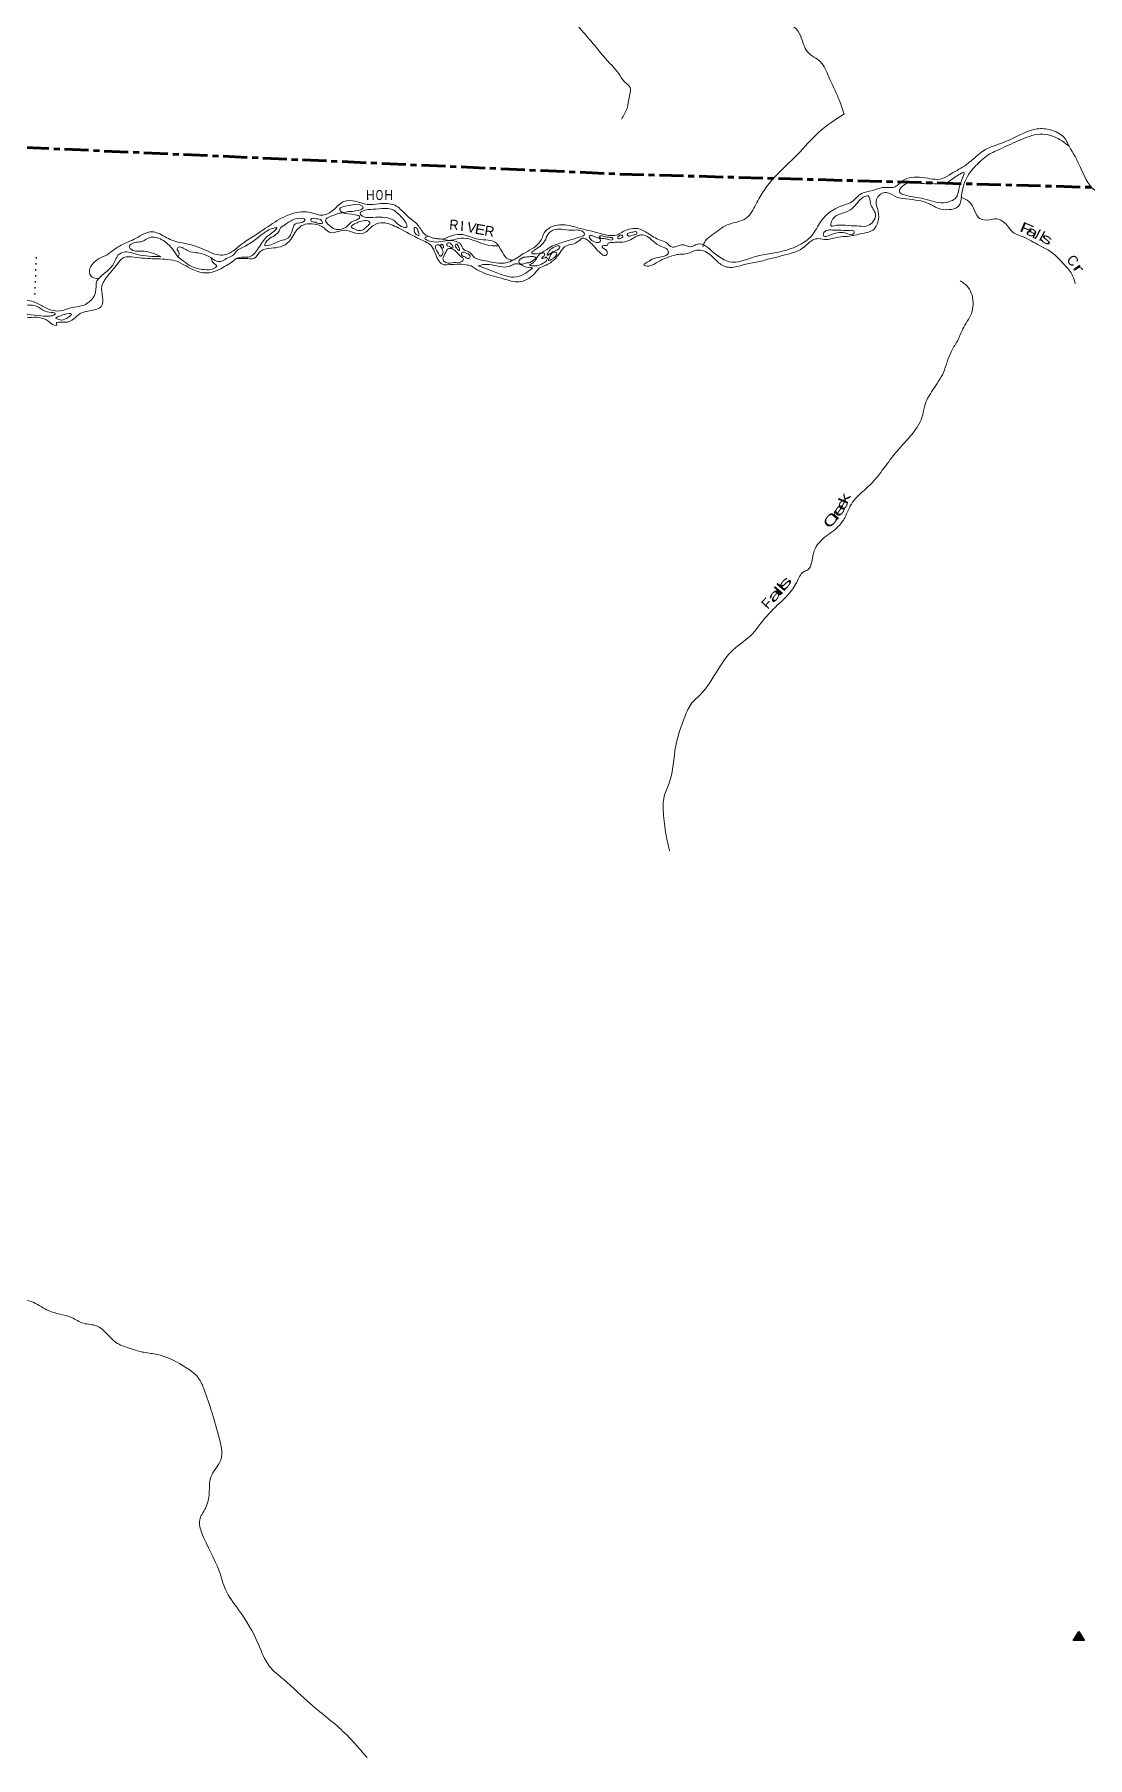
# Model space of a CAD drawing. Header units: feet. Extents: x -745759 to -493183, y 5472 to 195788.
# Drawn here: x -691089 to -670075, y 118267 to 152644 of the extents above; entities that cross this region are included whole.
import ezdxf
from ezdxf.enums import TextEntityAlignment as Align

# ---------------------------------------------------------------- set-up
doc = ezdxf.new("R2010")
doc.units = ezdxf.units.FT
doc.header["$LTSCALE"] = 80
doc.linetypes.add('DOTTED', pattern=[1.5, 0.3, -1.2])
doc.linetypes.add('LONG_DASH_SHORT_DASH', pattern=[9.9, 6, -1.2, 1.5, -1.2])
for name, color, linetype, lineweight in [('11', 7, 'LONG_DASH_SHORT_DASH', 60), ('39', 7, 'Continuous', 13), ('42', 7, 'Continuous', 25), ('6', 7, 'DOTTED', 25)]:
    doc.layers.add(name, color=color, linetype=linetype, lineweight=lineweight)
doc.layers.add('41', color=7, linetype='Continuous')

msp = doc.modelspace()

# ---------------------------------------------------------------- hatches: boundary and pattern name
at = {"layer": '42'}
msp.add_hatch(color=256, dxfattribs=at).paths.add_polyline_path([(-670133.82, 120604.35), (-670363.48, 120604.35), (-670246.26, 120781.44)])

# ---------------------------------------------------------------- linework, layer by layer
at = {"layer": '11'}
for p, q in [((-710267.87, 151241.03), (-679409.24, 149857.95)), ((-679409.24, 149857.95), (-648534.38, 148993.7))]:
    msp.add_line(p, q, dxfattribs=at)
at = {"layer": '39'}
for points in [[(-677832.95, 158173.19), (-677606.83, 157717.38), (-677467.71, 157363.95), (-677298.93, 156975.71), (-676955.03, 156330.25), (-676664.16, 155768.42), (-676576.01, 155615.59), (-676615.15, 155341.9), (-676666.8, 154931.24), (-676726.58, 154058.72), (-676633.06, 153867.47), (-676443.88, 153605.98), (-676332.35, 153176.36), (-676209.62, 152924.08), (-675927.36, 152790.09), (-675803.17, 152620.5), (-675659.56, 152293.22), (-675402.62, 152097.13), (-675238.26, 151801.77), (-675042.08, 151364.64), (-674930.4, 151058.08)], [(-688273.54, 156686.7), (-688412.71, 156122.44), (-688567.8, 155704.73), (-688707.55, 155545.07), (-688794.17, 155408.16), (-688722.14, 155169.87), (-688481.59, 154894.56), (-688246.41, 154787.01), (-688141.43, 154715.42), (-687937.93, 154414.89), (-687669.93, 154253.92), (-686991.87, 154030.99), (-686507.64, 153878.1), (-685765.43, 153925.99), (-685438.85, 153838.1), (-684894.26, 153893.54), (-684022.27, 154105.41), (-683149.49, 154345.53), (-682796.52, 154406.34), (-682474.15, 154312.5), (-682314.18, 154330.24), (-682144.43, 154408.28), (-681824.36, 154304.42), (-681377.83, 154174.8), (-681227.63, 153988.85), (-680964.57, 153652.33), (-680554.44, 153162.26), (-679944.23, 152464.65), (-679606.18, 152067.47), (-679465.15, 151914.09), (-679353.03, 151743.41)], [(-679377.24, 150952.19), (-679264.4, 151171.19), (-679217.75, 151412.47), (-679204.57, 151587.76), (-679281.85, 151669.79), (-679353.03, 151743.41)], [(-674930.4, 151058.08), (-675443.57, 150689.67), (-675863.13, 150249.04), (-676315.12, 149800.9), (-676529.79, 149532.26), (-676696.21, 149252.69), (-676884.75, 148977.54), (-677266.58, 148844.92), (-677562.78, 148646.27), (-677695.94, 148535.59), (-677753.96, 148408.13)], [(-670443.76, 150414.74), (-670583.73, 150519.07), (-670805.91, 150625.8), (-671023.39, 150655.78), (-671236.17, 150609.01), (-671557.4, 150479.39), (-671931.87, 150306.3), (-672056.11, 150243.88), (-672193.31, 150133.27), (-672411.37, 149901), (-672582.33, 149478.27), (-672663.88, 149203.29), (-672838.42, 149149.81), (-673055.98, 149175.76), (-673256.11, 149274.03), (-673765.1, 149371.58), (-673901.75, 149406.22), (-674092.04, 149490.2), (-674207.71, 149455.88), (-674286.31, 149348.29), (-674254.11, 149113.72), (-674257.95, 148895.9), (-674339.14, 148756.08), (-674564.63, 148675.24), (-674864.43, 148615.85), (-675044.32, 148602.82), (-675287.44, 148552.54), (-675444.56, 148571.39), (-675539.79, 148550.85), (-675726.06, 148404.77), (-675966.35, 148285.85), (-676416.55, 148168.54), (-676690.3, 148098.62), (-676834, 148076.89), (-677063.25, 148012.25), (-677341.59, 148025.12), (-677524.65, 148175.55), (-677776.18, 148335.24), (-677881.08, 148339.06), (-678055.84, 148273.49), (-678207.47, 148259.96), (-678337.09, 148235.97), (-678684.94, 148084.61), (-678897.86, 148029.78), (-678931.88, 148046.51), (-678901.15, 148072.21), (-678762.33, 148160.59), (-678583.89, 148205.93), (-678437.17, 148284.1), (-678458.16, 148353.05), (-678578.25, 148411.61), (-678749.8, 148527.55), (-678981.9, 148644.53), (-679061.03, 148621.69), (-679195.57, 148547.35), (-679345.75, 148501.52), (-679450.14, 148500.36)], [(-679446.87, 148647.91), (-679228.2, 148757.72), (-679052.35, 148770.83), (-678850.13, 148676.55), (-678604.22, 148541.18), (-678484, 148490.69), (-678358.46, 148397.74), (-678202.26, 148441.44), (-678107.41, 148439.8), (-678005.03, 148407.78), (-677858.77, 148459.72), (-677528.71, 148288.6), (-677120.28, 148097.97), (-676818.1, 148177.49), (-676513.91, 148256.97), (-676202.1, 148310.09), (-675862.97, 148425.29), (-675576.68, 148634.2), (-675400.28, 148907.54), (-675213.12, 149104.04), (-674917.92, 149246.21), (-674779.59, 149306.37), (-674584.93, 149470.46), (-674365.89, 149529.22), (-674173.04, 149590.45), (-674001.51, 149587.49), (-673914.42, 149604.14), (-673760.83, 149728.59), (-673592.16, 149792.25), (-673374.18, 149790.51), (-672970.83, 149769.43), (-672791.47, 149867.21), (-672495.66, 150043.67), (-672110.8, 150347.71), (-671960.26, 150413.71), (-671610.68, 150548.9), (-671078.05, 150761.62), (-670811.99, 150738.88), (-670548.11, 150593.1), (-670442.63, 150412.81)], [(-670444.24, 150415.8), (-670213.58, 149988.16), (-669938.77, 149545.63), (-669655.38, 149361.19), (-669570.49, 149252.81), (-669307.84, 149151.44), (-668608.28, 148871.05), (-668191.73, 148682.29), (-668061.78, 148496.47), (-667791.43, 148602.76), (-667506.11, 148642.22), (-667178, 148475.16), (-666884.77, 148276.43), (-666629.05, 148239.74), (-666464.67, 148174.37), (-666157.19, 148211.43), (-665793.95, 148205.16), (-665546.8, 148140.37), (-665329.77, 148199.17), (-665002.89, 148306.5), (-664692.04, 148305.17), (-664301.64, 148350.89), (-664079.47, 148587.13), (-663739.8, 148732.58), (-663291.19, 148874.13), (-662704.97, 148920.5), (-662385.49, 148951.3), (-661990.84, 149124.04), (-661739.23, 148968.4), (-661384.6, 148817.02), (-661046.35, 148881.8), (-660716.5, 148928.56), (-660518.46, 148711.29), (-660309.04, 148338.49), (-660262.12, 148022.96), (-660094.98, 147884.91), (-659781.38, 147810.91), (-659497.17, 147672.86), (-659427.76, 147488.07), (-659346.63, 147337.14)], [(-673160.31, 149669.81), (-672895.6, 149685.42), (-672705.69, 149809.24), (-672589.42, 149877.84), (-672542.68, 149895.19), (-672562.55, 149798.7), (-672641.48, 149557.97), (-672703.1, 149383.52), (-672792.99, 149322.53), (-673001.52, 149287.79), (-673387.55, 149375.15), (-673753.62, 149450.06), (-673817.49, 149491.51), (-673827.12, 149517.9), (-673771, 149609.74), (-673644.53, 149684.22), (-673456.93, 149676.95), (-673231.02, 149667), (-673160.31, 149669.81)], [(-689637.63, 148248.56), (-689355.65, 148440.81), (-689061.04, 148579.98), (-688746.59, 148706.49), (-688624.23, 148678.83), (-688345.58, 148537.75), (-688028.75, 148462.25), (-687680.84, 148343.47), (-687369.46, 148241.2), (-687240.56, 148261.57), (-687027.1, 148403.93), (-686522.91, 148745.24), (-686146.73, 148985.12), (-685761.81, 149105.61), (-685562.45, 149087.91), (-685335.71, 149039.16), (-685122.81, 149144.27), (-684912.23, 149310.03), (-684685.98, 149315.81), (-684449.49, 149254.67), (-684221.1, 149264.44), (-683894.9, 149235.12), (-683787.96, 149161.45), (-683652.58, 149022.36), (-683435.7, 148838.58), (-683305.38, 148663.29), (-683178.04, 148597.13)], [(-684750.26, 149111.63), (-684583.73, 149147.36), (-684530.09, 149188.27), (-684545.43, 149216.97), (-684742.48, 149244.7), (-684884.53, 149218.38), (-684995.1, 149162.91), (-684964.42, 149105.51), (-684847.31, 149106.27), (-684750.26, 149111.63)], [(-674780.83, 148826.24), (-675023.98, 148840.52), (-675133.2, 148828.29), (-675183.79, 148821.09), (-675186.23, 148911.92), (-675026.23, 149056.43), (-674804.6, 149147.42), (-674689.64, 149256.4), (-674551.91, 149397.26), (-674454.58, 149421.81), (-674402.79, 149267.59), (-674307.57, 149058.15), (-674375.21, 148885.82), (-674489.39, 148821.21), (-674677.06, 148824.45), (-674782, 148826.26)], [(-672600.34, 149399.21), (-672443.98, 149310.45), (-672353.39, 149181.79), (-672255.66, 149000.56), (-672093.23, 148939.25), (-671886.89, 148963.93), (-671679.23, 148835.27), (-671552.63, 148687.83), (-671372.33, 148610.07), (-671032.32, 148430.71), (-670864.27, 148345.09), (-670528.48, 148040.72), (-670372.72, 147830.24), (-670318.38, 147667.58)], [(-687060.9, 148171.4), (-686935.28, 148173.89), (-686793.94, 148170.5), (-686700.1, 148178.42), (-686591.71, 148308.95), (-686509.72, 148353.11), (-686132.21, 148425.34), (-685973.14, 148554.17), (-685892.74, 148685.2), (-685765.72, 148823), (-685596.88, 148868.76), (-685405.99, 148837.17), (-685310.59, 148784.02), (-685207.97, 148700.37), (-684902.08, 148738.26), (-684739.72, 148697.36), (-684520.19, 148679.11), (-684324.02, 148835.17), (-684126.77, 148886.19), (-683830.8, 148787.04), (-683385.15, 148554.46), (-683160.96, 148414.9), (-683086.39, 148267.42), (-682917.94, 148049.45), (-682856.88, 148048.32), (-682474.77, 148048.77), (-682375.73, 148026.88)], [(-686118.89, 148826.83), (-685917.52, 148952.45), (-685739.27, 148973.72), (-685691.38, 148954.2), (-685708.59, 148916.31), (-685877.49, 148868.54), (-685948.03, 148729.15), (-686022.72, 148585.85), (-686185.9, 148525.79), (-686444.92, 148432.07), (-686489.24, 148435.33), (-686475.66, 148487.45), (-686357.5, 148597.23), (-686206.5, 148726.29), (-686178.63, 148784.07), (-686118.89, 148826.83)], [(-685476.96, 148897.72), (-685572.59, 148942.8), (-685568.1, 148958.83), (-685464.95, 148966.04), (-685360.91, 148932.84), (-685344.23, 148879.87), (-685390.91, 148871.08), (-685476.96, 148897.72)], [(-684936.8, 149082.52), (-684687.53, 149045.26), (-684595.77, 149006.34), (-684627.28, 148962.8), (-684739.64, 148915.46), (-684849.33, 148819.57), (-684915.12, 148776.99), (-685103.23, 148764.08), (-685200.25, 148831.41), (-685277.58, 148952.72), (-685230, 148993.8), (-685109.57, 149040.91), (-685007.57, 149078.45), (-684936.8, 149082.52)], [(-684559.89, 148918.5), (-684436.56, 148925.15), (-684393.43, 148879.52), (-684451.61, 148820.56), (-684499.43, 148771.42), (-684603.49, 148731.92), (-684709.55, 148765.18), (-684764.89, 148807.12), (-684721.17, 148854.36), (-684651.56, 148888.76), (-684559.89, 148918.5)], [(-684159.11, 149171.83), (-683917.79, 149138.83), (-683823.19, 149057.42), (-683665.25, 148859.14), (-683656.7, 148804.38), (-683733.46, 148802.49), (-683927.45, 148939.18), (-684087.51, 148990.1), (-684339.77, 148993.12), (-684570.6, 149039.97), (-684591.99, 149068.84), (-684556.45, 149112.27), (-684385.71, 149153.94), (-684159.11, 149171.83)], [(-688566.87, 148216.32), (-688953.21, 148322.52), (-689172.06, 148365), (-689194.9, 148414.1), (-689159.25, 148461.57), (-688939.69, 148516.01), (-688777.96, 148596.3), (-688705.17, 148600.32), (-688459.9, 148492.49), (-688336.35, 148363.83), (-688226.53, 148206.14)], [(-686548.27, 148489.48), (-686472.82, 148588.34), (-686305.63, 148718.96), (-686249.18, 148788.06), (-686314.01, 148779.78), (-686481.74, 148701.68), (-686677.63, 148555.7), (-686909.93, 148406.71), (-687061.87, 148316.05), (-687111.98, 148256.87), (-687260.26, 148176.39)], [(-683439.1, 148717.52), (-683467.43, 148786.97), (-683499.53, 148793.92), (-683510.87, 148749.81), (-683471.12, 148655.81), (-683421.2, 148636.24), (-683414.47, 148660.28), (-683419.78, 148686.68), (-683439.1, 148717.52)], [(-683225.47, 148621.77), (-683297.79, 148574.22), (-683228.38, 148529.87), (-683027.18, 148506.07), (-682627.79, 148494.9), (-682586.34, 148461.43), (-682516.85, 148348.42), (-682411.14, 148303.05), (-682340.68, 148224.34), (-682289.42, 148180.5), (-682091.09, 148126.49), (-681745.17, 148080.46), (-681605.02, 148110.87), (-681340.27, 148265.01), (-681017.11, 148486.18), (-680964.24, 148571.53), (-680916.63, 148685.31), (-680790.35, 148796.88), (-680500.37, 148843.29), (-680191.49, 148772.05), (-679798.58, 148674.22), (-679583.82, 148629.84), (-679446.87, 148647.91)], [(-683178.04, 148597.13), (-683130.03, 148581.65), (-683051.64, 148569.36), (-682934.88, 148558.01)], [(-682934.88, 148558.01), (-682745.02, 148633.48), (-682540.66, 148649.97), (-682236.33, 148560.68), (-681863.31, 148473.51), (-681830.21, 148430.17)], [(-681832.22, 148430.23), (-681989.62, 148432.61), (-682373.89, 148550.39), (-682574.92, 148580.25), (-682780.02, 148537.52), (-682868.77, 148540.01), (-682934.88, 148558.01)], [(-680491.41, 148515.9), (-680190.04, 148608.43), (-680111.91, 148658.75), (-680135.04, 148697.77), (-680378.14, 148738.9), (-680741.45, 148740.99), (-680823.95, 148678.67), (-680907.05, 148523.49), (-680978.07, 148438.64), (-681101.71, 148349.21), (-681166.29, 148278.32), (-681067.68, 148267.48), (-680873.72, 148344.85), (-680752.38, 148424.25), (-680603.49, 148478.64), (-680491.41, 148515.9)], [(-681018.77, 147984.25), (-680794.09, 148090.2), (-680655.25, 148217.57), (-680548.06, 148368.05), (-680514.71, 148405.48), (-680323.22, 148466.76), (-680208.11, 148540.28), (-680156.6, 148577.21), (-680028.98, 148521.13), (-679787.63, 148274.07), (-679703.99, 148233.36), (-679660.72, 148264.46), (-679669.11, 148325.28), (-679730.33, 148373.44), (-679759.51, 148412.62), (-679751.04, 148426.52), (-679655.84, 148437.99), (-679638.45, 148481.93), (-679599.84, 148490.95), (-679502.74, 148498.33), (-679450.14, 148500.36)], [(-679883.44, 148599.86), (-679797.84, 148557.07), (-679799.03, 148514.7), (-679880.34, 148494.76), (-679991.59, 148558.45), (-680016.62, 148601.56), (-680001.59, 148633.45), (-679947.3, 148625.87), (-679883.44, 148599.86)], [(-679710.59, 148572.81), (-679808.75, 148599.78), (-679812.33, 148616.04), (-679731.53, 148617.82), (-679600.93, 148595.99), (-679548.99, 148576.36), (-679547.54, 148556.13), (-679636.41, 148554.58), (-679710.59, 148572.81)], [(-679445.08, 148607.45), (-679447.34, 148573.23), (-679419.64, 148567.01), (-679398.96, 148575.06), (-679350.07, 148600.45), (-679357.5, 148636.89), (-679412.09, 148631.78), (-679445.08, 148607.45)], [(-679131.23, 148647.11), (-679252.53, 148637.1), (-679262.26, 148657.44), (-679219.39, 148684.94), (-679124.11, 148707.51), (-679069.73, 148700.52), (-679066.16, 148674.23), (-679131.23, 148647.11)], [(-675041.86, 148741.98), (-674823.96, 148736.2), (-674729.47, 148714.4), (-674740.34, 148670.2), (-674915.69, 148685.33), (-675060.99, 148687.84), (-675247.74, 148628.52), (-675334.73, 148617.92), (-675348.04, 148664.55), (-675253.83, 148741.6), (-675134.76, 148739.55), (-675041.86, 148741.98)], [(-687062.28, 148170.73), (-687328.62, 147991.51), (-687647.07, 147885.33), (-687931.16, 147955.61), (-688282.36, 148127.11), (-688680.49, 148166.98), (-689098.99, 148201.49), (-689307.14, 148192.46), (-689445.26, 148049.83), (-689681.47, 147755.11), (-689742.44, 147625.98), (-689756.57, 147218.68), (-689914.55, 147143.34), (-690175.17, 147075.55), (-690500.03, 146900.95), (-690652.24, 146875.88), (-690641.12, 146847.24), (-690685.6, 146844.72), (-690823.81, 146932.22), (-691198.94, 146995.53), (-691587.16, 146913.93), (-691800.25, 146878.83), (-691982.34, 146806.34), (-692161.16, 146770.06), (-692560.56, 146773.64), (-692886.86, 146673.78), (-693097.61, 146531.61), (-693308.13, 146454.03), (-693810.96, 146325.89), (-694437.64, 146175.75), (-694669.84, 146113.05), (-694718.71, 146042.04), (-694634.8, 145843.36), (-694538.39, 145597.82), (-694616.26, 145447.06), (-694822.05, 145389.5), (-694982.78, 145467.68), (-695152.37, 145697.56), (-695381.23, 146022.33), (-695638.41, 146111.88), (-695852.56, 145987.99), (-695953.1, 145765.34), (-696052.2, 145409.4), (-696165.94, 145213.44), (-696288.62, 145108.63), (-696529.51, 145028.05), (-696828.71, 144953.51), (-697125.25, 144955.58), (-697325.32, 145004.82), (-697908.29, 145184.25), (-698210.93, 145243.06), (-698398.49, 145303.99), (-698601.05, 145397.72), (-698776.46, 145401.71), (-699192.93, 145494.69), (-699280.76, 145580.46), (-699339.75, 145624.87), (-699423.7, 145647.93), (-699633.64, 145703.57), (-699837.74, 145752.95), (-699994.77, 145879.44), (-700332.41, 146092.87), (-700613.92, 146179.21), (-700924.04, 146080.82), (-701261.56, 145831.96), (-701331.58, 145674.88), (-701315.35, 145502.73), (-701302.65, 145403.38), (-701372.1, 145320.97), (-701573.59, 145212.8), (-701823.94, 145092.18), (-701946.44, 144876.33), (-702091.39, 144653.18), (-702180.77, 144577.51), (-702252.26, 144378.09), (-702349.67, 144129.08), (-702424.56, 143947.94), (-702696.84, 143660.51), (-702817.01, 143569.75), (-702935.92, 143573.82), (-703241.01, 143562.05), (-703546.72, 143590.69), (-703621.21, 143653.8), (-703732.93, 143807), (-703715.72, 144012.32), (-703775.47, 144093.1), (-703956.56, 144165.91), (-704297.79, 144159.42), (-704547.99, 144101.37), (-705074.44, 144048.73), (-705285.71, 144007.51)], [(-692746.65, 146876.91), (-692693.27, 146903.34), (-692628.72, 146844.61), (-692359.78, 146803.11), (-692157.26, 146824.44), (-691964.73, 146965.21), (-691578.38, 147050.9), (-691009.76, 147039.52), (-690788.35, 147023.87), (-690686.25, 147058.73), (-690673.74, 147070.41), (-690751.43, 147099.31), (-690891.67, 147128.34), (-691051.77, 147224.66), (-691370.54, 147284.02), (-691425.5, 147328.29), (-691221.38, 147337.45), (-690974.13, 147252.28), (-690767.89, 147148.32), (-690580.95, 147127.8), (-690358.83, 147190.85), (-690127.26, 147235.41), (-689932.71, 147376.11), (-689867.84, 147501.07), (-689841.87, 147726.28), (-689793.21, 147791.23), (-689624.79, 147934.85), (-689483.19, 148119.76), (-689455.89, 148181.7), (-689422.8, 148242.9)], [(-689637.63, 148248.56), (-689933.26, 148058.45), (-689991.67, 147886.84), (-689938.11, 147802.24), (-689810.79, 147772.51)], [(-689422.8, 148242.9), (-689345.79, 148289.08), (-689214.16, 148303.57), (-689035.83, 148256.18), (-688566.87, 148216.32)], [(-688222.41, 148203.03), (-688206.94, 148299.62), (-688241.37, 148367.23), (-688226.57, 148391.05), (-688046.39, 148337.54), (-687763.51, 148275.1), (-687571.81, 148193.63)], [(-687569.4, 148192.22), (-687527.26, 148099.43), (-687452.94, 148013.94), (-687488.25, 147984.86), (-687711.34, 147952.13), (-687963.11, 148023.32), (-688111.82, 148119.51), (-688226.53, 148206.14)], [(-687260.26, 148176.39), (-687368.69, 148116.03), (-687451.18, 148122.89), (-687571.81, 148193.63)], [(-687062.28, 148170.73), (-687041.94, 148180.63), (-687001.21, 148194.22), (-686822.82, 148202.34), (-686724.53, 148252.09), (-686641, 148350.72), (-686548.27, 148489.48)], [(-683056.5, 148325.15), (-683079.77, 148430.81), (-683046.93, 148450.08), (-682950.7, 148354.5), (-682947.43, 148255.45), (-682994.79, 148222.45), (-683020.05, 148257.49), (-683056.5, 148325.15)], [(-682986.58, 148442.33), (-682963.94, 148457.86), (-682934.37, 148432.8), (-682929.68, 148384.2), (-682951.87, 148384.82), (-682986.58, 148442.33)], [(-682715.75, 148095.5), (-682567.87, 148113.57), (-682528.13, 148162.95), (-682571.25, 148208.58), (-682758.56, 148367.29), (-682818.91, 148375.04), (-682896.72, 148264.13), (-682936.38, 148146.1), (-682881.75, 148094.7), (-682715.75, 148095.5)], [(-682813.74, 148415.28), (-682861.47, 148440.85), (-682850.3, 148478.91), (-682774.05, 148462.64), (-682737.88, 148384.89), (-682813.74, 148415.28)], [(-682659.33, 148378.65), (-682689.84, 148442.11), (-682673.14, 148461.84), (-682631.97, 148418.28), (-682607.73, 148346.92), (-682614.18, 148332.96), (-682645.83, 148356.06), (-682659.33, 148378.65)], [(-682498.64, 148206.55), (-682554.43, 148232.34), (-682569.83, 148259.03), (-682558.84, 148291.03), (-682458.38, 148274.08), (-682397.1, 148227.94), (-682416.73, 148175.99), (-682446.99, 148176.83), (-682498.64, 148206.55)], [(-681830.21, 148430.17), (-681754.95, 148306.9), (-681629.94, 148158.01), (-681547.28, 148140.42)], [(-681266.49, 148089.28), (-681402.15, 148074.9), (-681421.47, 148105.73), (-681330.04, 148198.08), (-681247.06, 148205.86), (-681131.8, 148212.73), (-681082.11, 148185.09), (-681148.25, 148130.4), (-681216, 148089.88), (-681266.49, 148089.28)], [(-681078.93, 148154.71), (-680970.46, 148278.9), (-680914.09, 148273.28), (-680910.74, 148248.95), (-680961.14, 148179.68), (-680961.25, 148175.65), (-680928.86, 148178.78), (-680861.73, 148197.1), (-680860.74, 148160.72), (-680939.77, 148078.12), (-681050.12, 148030.72), (-681145.02, 148027.95), (-681207.34, 148039.16), (-681170.12, 148070.43), (-681114.49, 148111.66), (-681078.93, 148154.71)], [(-680761.87, 148374.03), (-680649.34, 148427.42), (-680607.1, 148422.2), (-680612.1, 148388.01), (-680729.17, 148316.57), (-680809.43, 148262.27), (-680858.52, 148239.41), (-680840.97, 148289.41), (-680810.33, 148335.07), (-680761.87, 148374.03)], [(-680732.9, 148182.89), (-680670.45, 148249.8), (-680665.51, 148281.97), (-680719.46, 148301.65), (-680789.69, 148245.06), (-680822.16, 148167.21), (-680835.29, 148131.23), (-680796.57, 148144.28), (-680741.19, 148175.04), (-680732.89, 148182.9)], [(-681018.77, 147984.25), (-681126.65, 147855.96), (-681416.27, 147708.41), (-681734.97, 147769.79), (-682211.82, 147925.4), (-682376.35, 148027.26)], [(-682231.54, 148025), (-682181.76, 148043.11), (-682008.36, 148053.49), (-681626.69, 148016.08), (-681542.12, 148050.54), (-681452.75, 148070.26), (-681299.02, 148009.41), (-681147.74, 147986.52)], [(-682231.54, 148025), (-682017.37, 147947), (-681736.41, 147844.53), (-681521.96, 147802.87), (-681324.23, 147860.7), (-681175.34, 147964.61), (-681147.74, 147986.52)], [(-672616.12, 147731.36), (-672454.52, 147596.24), (-672380.34, 147442.77), (-672393.02, 147079.9), (-672565.63, 146768.01), (-672665.12, 146540.81), (-672784.01, 146340.39), (-672879.95, 146096.94), (-672950.33, 145899.18), (-673160.18, 145556.07), (-673329.59, 145215.84), (-673378.15, 145005.34), (-673613.26, 144626.63), (-673911.76, 144288.07), (-674449.88, 143623.39), (-674765.81, 143309.54), (-674920.1, 143003.19), (-675044.21, 142831.17), (-675327.29, 142605.17), (-675546.39, 142290.58), (-675665.1, 141958.99), (-675742.9, 141920.85), (-675876.02, 141716.81), (-676258.66, 141261.59), (-676592.15, 140899.82), (-676755.63, 140692.6), (-677148.65, 140364.81), (-677440.16, 139989.73), (-677802.46, 139471.38), (-677968.73, 139306.62), (-678111.98, 139032.24), (-678292.47, 138452.19), (-678423.27, 137709.28), (-678524.01, 137439.73), (-678537.4, 137121.28), (-678486.04, 136671.83), (-678414.64, 136354.99)], [(-690666.67, 146983.36), (-690548.88, 146947.03), (-690407.58, 147006.8), (-690353.01, 147067.51), (-690399.16, 147075.14), (-690555.95, 147034.08), (-690650.06, 146996.93), (-690666.67, 146983.36)], [(-695135.15, 127290.76), (-694840.85, 127215.81), (-694600.18, 127231.8), (-694279.28, 127408.56), (-693761.18, 127394.86), (-693391.6, 127404.42), (-693074.58, 127294.65), (-692890.1, 127145.01), (-692365.58, 126967.58), (-691898.1, 127181.71), (-691473.02, 127395.28), (-691103.51, 127344.28), (-690810.48, 127182.84), (-690349.19, 127043.92), (-690108.97, 126930.72), (-689850.45, 126879.48), (-689462.45, 126547.25), (-689201.93, 126437.4), (-688936.34, 126357.65), (-688665.45, 126314.06), (-688047.61, 126034.52), (-687820.12, 125845.05), (-687701.19, 125608.83), (-687414.37, 124686.56), (-687372.63, 124202.67), (-687570.21, 123858.18), (-687601.27, 123544.32), (-687678.55, 123236.09), (-687791.39, 123007.8), (-687748.01, 122745.9), (-687401.17, 121983.08), (-687276.57, 121619.48), (-687016.18, 121214.91), (-686622.14, 120533.23), (-686397.55, 120085.47), (-686121.91, 119829.75), (-685572.3, 119328.47), (-685213.27, 119033.57), (-684894.13, 118752.14), (-684569.24, 118403.9), (-684452.93, 118266.68)]]:
    msp.add_spline(points, degree=3, dxfattribs=at)
at = {"layer": '42'}
msp.add_lwpolyline([(-670133.82, 120604.35), (-670363.48, 120604.35), (-670246.26, 120781.44)], close=True, dxfattribs=at)
at = {"layer": '6'}
msp.add_line((-691078.06, 147455.69), (-691045, 148291.86), dxfattribs=at)

# ---------------------------------------------------------------- texts
at = {"layer": '41'}
for s, rotation, width, p in [('H', 1.294, 0.9, (-684383.71, 149340.98)), ('O', 0.087, 0.7, (-684204.08, 149340.64)), ('H', 359.258, 0.9, (-684021.12, 149342.85)), ('R', 354.905, 0.95, (-682725.99, 148747.22)), ('E', 350.458, 1.15, (-682210.44, 148655.51)), ('F', 336.919, 1.6, (-671329.41, 148678.75)), ('a', 332.176, 1.5, (-671223.45, 148619.14)), ('l', 332.199, 1.15, (-671116.45, 148566.3)), ('l', 332.199, 1.15, (-671028.69, 148529.58)), ('s', 333.129, 1.65, (-670932.78, 148479.9)), ('r', 305.682, 1.85, (-670330.49, 147922.61)), ('k', 66.123, 1.5, (-674832.74, 143348.59)), ('e', 58.631, 1.55, (-674884.98, 143225.98)), ('C', 50.387, 1.6, (-675125.13, 142889.15)), ('r', 53.46, 1.9, (-675029.13, 143002.07)), ('e', 53.565, 1.7, (-674956.96, 143100.81)), ('l', 49.41, 1.65, (-676164.86, 141486.87)), ('l', 49.41, 1.65, (-676111.37, 141551.18)), ('s', 50.493, 2.1, (-676042.79, 141635.46)), ('a', 49.41, 1.95, (-676249.93, 141396.25))]:
    msp.add_text(s, height=200, rotation=rotation, dxfattribs=dict(at, width=width)).set_placement(p, align=Align.CENTER)
for s, rotation, p in [('I', 357.164, (-682558.79, 148721.79)), ('V', 348.134, (-682385.46, 148693.45)), ('R', 351.635, (-682022.43, 148622.94)), ('C', 312.364, (-670444.15, 148066.97)), ('F', 47.386, (-676400.65, 141225.41))]:
    msp.add_text(s, height=200, rotation=rotation, dxfattribs=at).set_placement(p, align=Align.CENTER)

doc.saveas('drawing.dxf')
